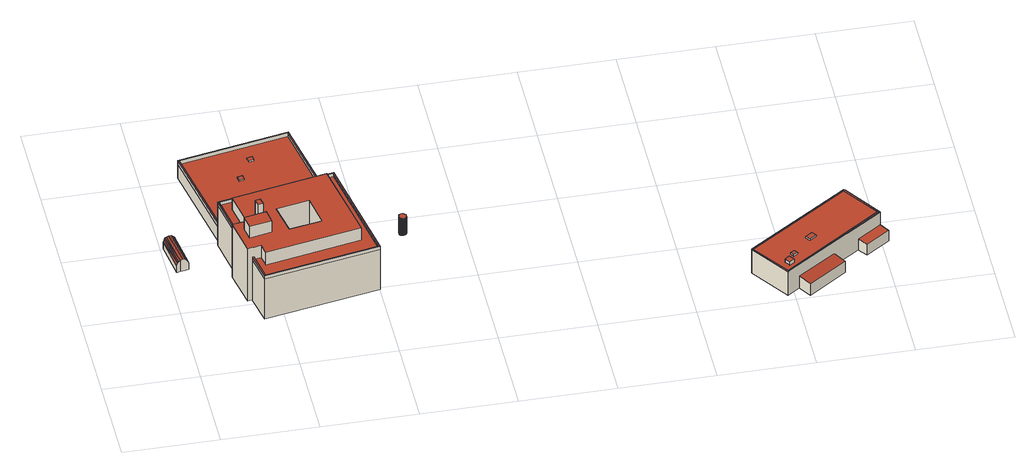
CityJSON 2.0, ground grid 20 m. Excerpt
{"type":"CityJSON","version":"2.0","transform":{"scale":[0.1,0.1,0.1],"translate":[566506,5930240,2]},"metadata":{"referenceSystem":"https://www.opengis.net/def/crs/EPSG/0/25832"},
"CityObjects":{
"building1":{"type":"Building","attributes":{"Grundfläche 2D":"19.766506","Grundhöhe NN":"2.680"},"geometry":[{"type":"Solid","lod":"3","boundaries":[[[[0,1,2]],[[3,1,0]],[[4,3,0,5]],[[4,5,6]],[[7,8,6,9]],[[4,6,8]],[[10,7,9,11]],[[12,10,11,13]],[[14,12,13,15]],[[14,15,16]],[[14,16,17]],[[2,1,18,19]],[[20,6,5,0,2,19,21]],[[22,23,24,16,15,13,11,9,6,20,25]],[[17,16,24,26]],[[1,3,27,28,18]],[[29,27,3,4,8,7,10,12,14,17,26,30]],[[19,18,28,27,29,30,26,24,23,22,25,20,21]]]],"semantics":{"surfaces":[{"type":"RoofSurface"},{"type":"WallSurface"},{"type":"GroundSurface"}],"values":[[0,0,0,0,0,0,0,0,0,0,0,1,1,1,1,1,1,2]]}}]},
"building2":{"type":"Building","attributes":{"Grundfläche 2D":"1146.365096","Grundhöhe NN":"2.745"},"children":["building2-1","building2-2","building2-3"],"geometry":[{"type":"Solid","lod":"3","boundaries":[[[[31,32,33,34]],[[35,36,37,38,39,40,41,42,43,44,45,46],[47,48,49,50],[51,52,53,54]],[[55,56,57,58]],[[59,60,61,62,63,64,65,66]],[[67,68,69,70,71,72,73,74,75,76,77,78]],[[79,80,81,82]],[[83,84,85,86,87,88,89,90,91,92,93,94]],[[32,31,47,50]],[[33,32,50,49]],[[49,48,34,33]],[[48,47,31,34]],[[58,57,54,53]],[[55,58,53,52]],[[52,51,56,55]],[[57,56,51,54]],[[79,82,64,63]],[[65,64,82,81]],[[81,80,66,65]],[[95,96,60,59]],[[96,97,61,60]],[[97,98,62,61]],[[71,90,89,72]],[[72,89,88,73]],[[74,73,88,87]],[[75,74,87,86]],[[76,75,86,85]],[[99,100,78,77]],[[100,101,67,78]],[[101,102,68,67]],[[102,103,69,68]],[[103,104,70,69]],[[39,83,94,40]],[[40,94,93,41]],[[41,93,92,42]],[[42,92,91,43]],[[45,44,43,91,90,71,70,104,105,106,46]],[[35,46,106,107]],[[76,85,84,38,37,36,35,107,108,99,77]],[[38,84,83,39]],[[96,95,109,110]],[[97,96,110,111]],[[98,97,111,112]],[[100,99,108,113]],[[101,100,113,114]],[[102,101,114,115]],[[95,59,66,80,79,63,62,98,112,116,103,102,115,109]],[[104,103,116,105]],[[109,115,114,113,108,107,106,105,116,112,111,110]]]],"semantics":{"surfaces":[{"type":"RoofSurface"},{"type":"WallSurface"},{"type":"GroundSurface"}],"values":[[0,0,0,0,0,0,0,1,1,1,1,1,1,1,1,1,1,1,1,1,1,1,1,1,1,1,1,1,1,1,1,1,1,1,1,1,1,1,1,1,1,1,1,1,1,1,1,2]]}}]},
"building2-1":{"type":"BuildingInstallation","parents":["building2"],"geometry":[{"type":"MultiSurface","lod":"3","boundaries":[[[117,118,119,120]],[[120,119,121,122]],[[117,120,122,123]],[[118,117,123,124]],[[119,118,124,121]]],"semantics":{"surfaces":[{"type":"RoofSurface"},{"type":"WallSurface"}],"values":[0,1,1,1,1]}}]},
"building2-2":{"type":"BuildingInstallation","parents":["building2"],"geometry":[{"type":"MultiSurface","lod":"3","boundaries":[[[125,126,127,128]],[[128,127,129,130]],[[125,128,130,131]],[[126,125,131,132]],[[127,126,132,129]]],"semantics":{"surfaces":[{"type":"RoofSurface"},{"type":"WallSurface"}],"values":[0,1,1,1,1]}}]},
"building2-3":{"type":"BuildingInstallation","parents":["building2"],"geometry":[{"type":"MultiSurface","lod":"3","boundaries":[[[133,134,135,136]],[[137,138,136,135]],[[138,139,133,136]],[[134,133,139,140]],[[135,134,140,137]]],"semantics":{"surfaces":[{"type":"RoofSurface"},{"type":"WallSurface"}],"values":[0,1,1,1,1]}}]},
"building3":{"type":"Building","attributes":{"Grundfläche 2D":"1.948653","Grundhöhe NN":"2.500"},"geometry":[{"type":"Solid","lod":"3","boundaries":[[[[141,142,143,144,145,146,147,148,149,150,151,152,153,154,155,156,157,158,159,160,161,162,163,164,165,166,167,168,169,170,171,172,173,174,175,176,177,178,179,180]],[[181,182,147,146]],[[182,183,148,147]],[[184,181,146,145]],[[185,186,144,143]],[[186,184,145,144]],[[183,187,149,148]],[[187,188,150,149]],[[188,189,151,150]],[[189,190,152,151]],[[190,191,153,152]],[[191,192,154,153]],[[192,193,155,154]],[[193,194,156,155]],[[194,195,157,156]],[[195,196,158,157]],[[196,197,159,158]],[[197,198,160,159]],[[198,199,161,160]],[[199,200,162,161]],[[200,201,163,162]],[[201,202,164,163]],[[202,203,165,164]],[[203,204,166,165]],[[204,205,167,166]],[[205,206,168,167]],[[206,207,169,168]],[[207,208,170,169]],[[208,209,171,170]],[[209,210,172,171]],[[210,211,173,172]],[[211,212,174,173]],[[212,213,175,174]],[[213,214,176,175]],[[214,215,177,176]],[[215,216,178,177]],[[216,217,179,178]],[[217,218,180,179]],[[218,219,141,180]],[[219,220,142,141]],[[220,185,143,142]],[[216,215,214,213,212,211,210,209,208,207,206,205,204,203,202,201,200,199,198,197,196,195,194,193,192,191,190,189,188,187,183,182,181,184,186,185,220,219,218,217]]]],"semantics":{"surfaces":[{"type":"RoofSurface"},{"type":"WallSurface"},{"type":"GroundSurface"}],"values":[[0,1,1,1,1,1,1,1,1,1,1,1,1,1,1,1,1,1,1,1,1,1,1,1,1,1,1,1,1,1,1,1,1,1,1,1,1,1,1,1,1,2]]}}]},
"building4":{"type":"Building","attributes":{"Grundfläche 2D":"303.962123","Grundhöhe NN":"2.243"},"children":["building4-1","building4-2","building4-3","building4-4"],"geometry":[{"type":"MultiSurface","lod":"3","boundaries":[[[221,222,223,224,225,226,227,228,229,230,231]],[[232,233,234,235,236,237]],[[238,239,240,241]],[[242,243,244,245,246]],[[247,234,224,223]],[[226,225,233,232]],[[227,226,232,237]],[[237,236,228,227]],[[235,248,230,229]],[[248,249,250,221,231,230]],[[250,251,222,221]],[[251,247,223,222]],[[241,240,252,253]],[[238,241,253,254]],[[239,238,254,255]],[[244,243,256,257]],[[245,244,257,258]],[[246,245,258,259]],[[247,251,260,261]],[[240,239,255,256,243,242,246,248,235,234,247,261,252]],[[250,249,248,246,259,262,263]],[[251,250,263,260]],[[261,260,263,262,259,258,257,256,255,254,253,252]]],"semantics":{"surfaces":[{"type":"RoofSurface"},{"type":"WallSurface"},{"type":"GroundSurface"}],"values":[0,0,0,0,1,1,1,1,1,1,1,1,1,1,1,1,1,1,1,1,1,1,2]}}]},
"building4-1":{"type":"BuildingInstallation","parents":["building4"],"geometry":[{"type":"MultiSurface","lod":"3","boundaries":[[[264,265,266,267]],[[267,266,268,269]],[[264,267,269,270]],[[265,264,270,271]],[[266,265,271,268]]],"semantics":{"surfaces":[{"type":"RoofSurface"},{"type":"WallSurface"}],"values":[0,1,1,1,1]}}]},
"building4-2":{"type":"BuildingInstallation","parents":["building4"],"geometry":[{"type":"MultiSurface","lod":"3","boundaries":[[[224,229,228,225]],[[234,235,229,224]],[[225,228,236,233]]],"semantics":{"surfaces":[{"type":"RoofSurface"},{"type":"WallSurface"}],"values":[0,1,1]}}]},
"building4-3":{"type":"BuildingInstallation","parents":["building4"],"geometry":[{"type":"MultiSurface","lod":"3","boundaries":[[[272,273,274,275]],[[275,274,276,277]],[[277,278,272,275]],[[273,272,278,279]],[[279,276,274,273]]],"semantics":{"surfaces":[{"type":"RoofSurface"},{"type":"WallSurface"}],"values":[0,1,1,1,1]}}]},
"building4-4":{"type":"BuildingInstallation","parents":["building4"],"geometry":[{"type":"MultiSurface","lod":"3","boundaries":[[[280,281,282,283]],[[283,282,284,285]],[[280,283,285,286]],[[281,280,286,287]],[[282,281,287,284]]],"semantics":{"surfaces":[{"type":"RoofSurface"},{"type":"WallSurface"}],"values":[0,1,1,1,1]}}]}
},
"vertices":[
[19,320,29],[5,398,24],[17,320,24],[7,398,29],[9,399,32],[21,320,32],[24,321,35],[17,400,36],[13,399,35],[29,322,36],[22,401,35],[34,323,35],[26,401,32],[38,323,32],[28,402,29],[40,324,29],[42,324,24],[30,402,24],[5,398,7],[17,320,7],[24,321,7],[19,320,7],[34,323,7],[40,324,7],[42,324,7],[29,322,7],[30,402,7],[9,399,7],[7,398,7],[17,400,7],[28,402,7],
[216,315,46],[229,248,46],[297,260,46],[285,328,46],[136,205,141],[146,207,141],[149,207,141],[164,210,141],[169,186,141],[369,224,141],[335,402,141],[138,365,141],[152,290,141],[133,287,141],[131,286,141],[121,285,141],[216,315,141],[285,328,141],[297,260,141],[229,248,141],[188,276,141],[193,246,141],[147,237,141],[142,267,141],[193,246,170],[188,276,170],[142,267,170],[147,237,170],[350,430,51],[309,651,51],[77,607,51],[118,388,51],[121,388,51],[80,605,51],[307,647,51],[347,430,51],[400,188,117],[356,431,117],[113,387,117],[131,286,117],[133,287,117],[115,385,117],[354,428,117],[397,190,117],[160,147,117],[149,207,117],[146,207,117],[158,144,117],[121,388,42],[347,430,42],[307,647,42],[80,605,42],[169,186,110],[164,210,110],[149,207,110],[160,147,110],[397,190,110],[354,428,110],[115,385,110],[133,287,110],[152,290,110],[138,365,110],[335,402,110],[369,224,110],[350,430,42],[309,651,42],[77,607,42],[118,388,42],[146,207,110],[158,144,110],[400,188,110],[356,431,110],[113,387,110],[131,286,110],[131,286,7],[121,285,7],[136,205,7],[146,207,7],[350,430,7],[309,651,7],[77,607,7],[118,388,7],[158,144,7],[400,188,7],[356,431,7],[113,387,7],
[194,543,45],[183,541,45],[185,530,45],[196,532,45],[185,530,42],[196,532,42],[194,543,42],[183,541,42],
[225,597,45],[214,595,45],[216,585,45],[226,587,45],[216,585,42],[226,587,42],[225,597,42],[214,595,42],
[182,307,178],[172,305,178],[175,291,178],[185,293,178],[175,291,141],[185,293,141],[182,307,141],[172,305,141],
[483,359,48],[482,360,48],[481,361,48],[480,361,48],[479,361,48],[478,361,48],[476,361,48],[475,360,48],[474,360,48],[473,359,48],[472,358,48],[472,357,48],[471,356,48],[471,355,48],[471,354,48],[471,352,48],[471,351,48],[471,350,48],[472,349,48],[473,348,48],[473,347,48],[474,346,48],[476,346,48],[477,345,48],[478,345,48],[479,345,48],[480,346,48],[482,346,48],[483,347,48],[484,347,48],[485,348,48],[485,349,48],[486,350,48],[486,351,48],[486,353,48],[486,354,48],[486,355,48],[486,356,48],[485,357,48],[484,358,48],[478,361,5],[476,361,5],[475,360,5],[479,361,5],[481,361,5],[480,361,5],[474,360,5],[473,359,5],[472,358,5],[472,357,5],[471,356,5],[471,355,5],[471,354,5],[471,352,5],[471,351,5],[471,350,5],[472,349,5],[473,348,5],[473,347,5],[474,346,5],[476,346,5],[477,345,5],[478,345,5],[479,345,5],[480,346,5],[482,346,5],[483,347,5],[484,347,5],[485,348,5],[485,349,5],[486,350,5],[486,351,5],[486,353,5],[486,354,5],[486,355,5],[486,356,5],[485,357,5],[484,358,5],[483,359,5],[482,360,5],
[1345,243,63],[1130,98,63],[1186,15,63],[1188,17,63],[1187,19,63],[1133,97,63],[1344,239,63],[1397,162,63],[1399,159,63],[1401,161,63],[1347,241,63],[1133,97,62],[1187,19,62],[1188,17,62],[1399,159,62],[1397,162,62],[1344,239,62],[1311,62,31],[1294,88,33],[1212,33,33],[1230,7,31],[1399,159,30],[1350,126,30],[1364,107,29],[1414,141,29],[1401,161,30],[1186,15,62],[1401,161,62],[1347,241,62],[1345,243,62],[1130,98,62],[1212,33,2],[1230,7,2],[1311,62,2],[1294,88,2],[1350,126,2],[1364,107,2],[1414,141,2],[1401,161,2],[1130,98,2],[1186,15,2],[1347,241,2],[1345,243,2],
[1263,112,66],[1256,122,66],[1241,112,66],[1248,102,66],[1241,112,62],[1248,102,62],[1263,112,62],[1256,122,62],
[1196,53,71],[1187,46,71],[1194,35,71],[1204,42,71],[1194,35,62],[1204,42,62],[1196,53,62],[1187,46,62],
[1216,66,66],[1210,74,66],[1202,69,66],[1207,61,66],[1202,69,62],[1207,61,62],[1216,66,62],[1210,74,62]
]}
